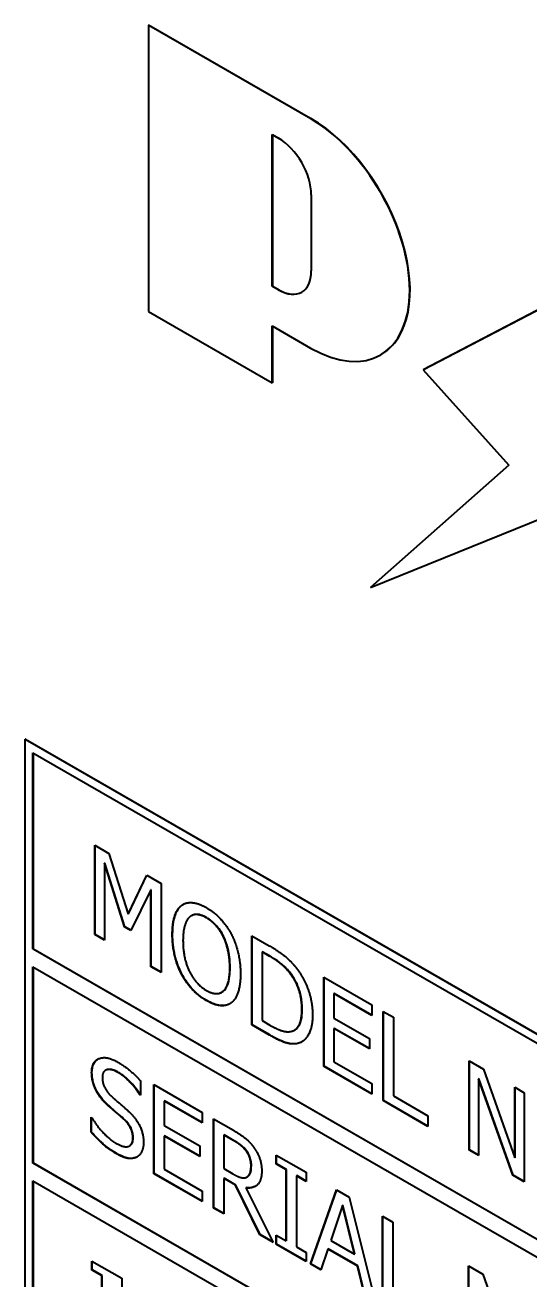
# Model space of a CAD drawing. Header units: millimetres. Extents: x 0 to 4205, y 0 to 2970.
# Drawn here: x 3753.92 to 3759.7, y 2258.33 to 2272.71 of the extents above; entities that cross this region are included whole.
import ezdxf

# ---------------------------------------------------------------- set-up
doc = ezdxf.new("R2010")
doc.units = ezdxf.units.MM
doc.header["$LTSCALE"] = 5
doc.layers.add('가시적인 것(ISO)', color=3, linetype='Continuous', lineweight=40)
doc.layers.add('가시적인 좁은 것(ISO)', color=3, linetype='Continuous', lineweight=35)

msp = doc.modelspace()

# ---------------------------------------------------------------- linework, layer by layer
at = {"layer": '가시적인 것(ISO)'}
for p, q in [((3755.3353, 2272.7072), (3755.3318, 2272.7052)), ((3755.3318, 2272.7052), (3755.3318, 2269.4259)), ((3757.1888, 2271.6358), (3755.3318, 2272.7052)), ((3755.3353, 2272.7072), (3757.1923, 2271.6379)), ((3756.75, 2269.7155), (3756.75, 2271.4539)), ((3756.75, 2271.4539), (3756.8217, 2271.4126)), ((3756.7535, 2271.4519), (3756.7535, 2269.7176)), ((3757.1976, 2270.7616), (3757.1976, 2269.8923)), ((3761.4966, 2270.3325), (3758.4783, 2268.759)), ((3758.4818, 2268.7611), (3761.5001, 2270.3346)), ((3756.7535, 2269.7176), (3756.75, 2269.7155)), ((3756.8217, 2269.6742), (3756.75, 2269.7155)), ((3756.7535, 2269.7176), (3756.8252, 2269.6762)), ((3755.3318, 2269.4259), (3756.75, 2268.6093)), ((3756.75, 2268.6093), (3756.75, 2269.2612)), ((3756.75, 2269.2612), (3757.1888, 2269.0085)), ((3756.7535, 2269.2591), (3756.7535, 2268.6113)), ((3757.9942, 2268.9317), (3757.9907, 2268.9297)), ((3758.4818, 2268.7611), (3758.4783, 2268.759)), ((3758.4783, 2268.759), (3759.4615, 2267.6659)), ((3756.7535, 2268.6113), (3756.75, 2268.6093)), ((3759.4615, 2267.6659), (3757.8751, 2266.2637)), ((3757.8751, 2266.2637), (3761.0164, 2267.5376)), ((3753.9211, 2264.5286), (3753.9176, 2264.5266)), ((3753.9176, 2264.5266), (3769.8275, 2255.3647)), ((3753.9176, 2244.9054), (3753.9176, 2264.5266)), ((3753.9211, 2264.5286), (3769.831, 2255.3667)), ((3754.006, 2262.1252), (3754.006, 2264.3735)), ((3754.006, 2264.3735), (3769.7391, 2255.3134)), ((3754.0095, 2264.3714), (3754.0095, 2262.1273)), ((3754.7178, 2262.2906), (3754.7178, 2263.3125)), ((3754.7178, 2263.3125), (3754.8782, 2263.2201)), ((3754.7213, 2262.2926), (3754.7213, 2263.3105)), ((3754.8309, 2263.1098), (3754.8274, 2263.1078)), ((3755.0559, 2262.3775), (3754.8274, 2263.1078)), ((3754.8274, 2263.1078), (3754.8274, 2262.2275)), ((3755.0594, 2262.3795), (3754.8309, 2263.1098)), ((3754.8782, 2263.2201), (3755.0988, 2262.5241)), ((3755.0988, 2262.5241), (3755.3123, 2262.9702)), ((3755.1024, 2262.5262), (3755.3143, 2262.969)), ((3755.3123, 2262.9702), (3755.4756, 2262.8761)), ((3755.3581, 2262.8022), (3755.1275, 2262.3362)), ((3755.3617, 2262.8042), (3755.3581, 2262.8022)), ((3755.3581, 2261.9218), (3755.3581, 2262.8022)), ((3755.3617, 2261.9239), (3755.3617, 2262.8042)), ((3755.4756, 2262.8761), (3755.4756, 2261.8542)), ((3755.1024, 2262.5262), (3755.0988, 2262.5241)), ((3755.7141, 2262.6261), (3755.7105, 2262.6241)), ((3755.8257, 2262.5065), (3755.8222, 2262.5045)), ((3755.0594, 2262.3795), (3755.0559, 2262.3775)), ((3755.1275, 2262.3362), (3755.0559, 2262.3775)), ((3755.1291, 2262.3394), (3755.0594, 2262.3795)), ((3754.7213, 2262.2926), (3754.7178, 2262.2906)), ((3754.8274, 2262.2275), (3754.7178, 2262.2906)), ((3754.8274, 2262.2316), (3754.7213, 2262.2926)), ((3756.5149, 2261.2557), (3756.5149, 2262.2776)), ((3756.5149, 2262.2776), (3756.7162, 2262.1617)), ((3756.5184, 2261.2577), (3756.5184, 2262.2756)), ((3754.0095, 2262.1273), (3754.006, 2262.1252)), ((3769.7391, 2253.0651), (3754.006, 2262.1252)), ((3754.0095, 2262.1273), (3769.7391, 2253.0692)), ((3756.6359, 2262.0944), (3756.6324, 2262.0924)), ((3756.6324, 2262.0924), (3756.6324, 2261.3056)), ((3756.7219, 2262.0408), (3756.6324, 2262.0924)), ((3756.7254, 2262.0429), (3756.6359, 2262.0944)), ((3754.006, 2259.6726), (3754.006, 2261.9208)), ((3754.006, 2261.9208), (3769.7391, 2252.8607)), ((3754.0095, 2261.9188), (3754.0095, 2259.6746)), ((3755.3617, 2261.9239), (3755.3581, 2261.9218)), ((3755.4756, 2261.8542), (3755.3581, 2261.9218)), ((3755.4756, 2261.8583), (3755.3617, 2261.9239)), ((3757.3393, 2260.7809), (3757.3393, 2261.8029)), ((3757.3393, 2261.8029), (3757.8923, 2261.4844)), ((3757.3429, 2260.783), (3757.3429, 2261.8008)), ((3756.1729, 2261.6317), (3756.1693, 2261.6296)), ((3757.4603, 2261.6163), (3757.4568, 2261.6143)), ((3757.8923, 2261.3635), (3757.4568, 2261.6143)), ((3757.4568, 2261.6143), (3757.4568, 2261.3344)), ((3757.8923, 2261.3676), (3757.4603, 2261.6163)), ((3757.8923, 2261.4844), (3757.8923, 2261.3635)), ((3758.0212, 2260.3883), (3758.0212, 2261.4102)), ((3758.0212, 2261.4102), (3758.1387, 2261.3425)), ((3758.0248, 2260.3903), (3758.0248, 2261.4082)), ((3756.5184, 2261.2577), (3756.5149, 2261.2557)), ((3756.7183, 2261.1385), (3756.5149, 2261.2557)), ((3756.7219, 2261.1406), (3756.5184, 2261.2577)), ((3756.6324, 2261.3056), (3756.7219, 2261.2541)), ((3757.4568, 2261.3344), (3757.8629, 2261.1005)), ((3757.4603, 2261.2155), (3757.4568, 2261.2135)), ((3757.4568, 2261.2135), (3757.4568, 2260.8342)), ((3757.8629, 2260.9796), (3757.4568, 2261.2135)), ((3757.8629, 2260.9837), (3757.4603, 2261.2155)), ((3758.1387, 2261.3425), (3758.1387, 2260.4415)), ((3757.0083, 2261.1977), (3757.0047, 2261.1957)), ((3757.8629, 2261.1005), (3757.8629, 2260.9796)), ((3757.0349, 2261.0423), (3757.0313, 2261.0403)), ((3757.3429, 2260.783), (3757.3393, 2260.7809)), ((3757.8923, 2260.4625), (3757.3393, 2260.7809)), ((3757.8923, 2260.4666), (3757.3429, 2260.783)), ((3757.4568, 2260.8342), (3757.8923, 2260.5834)), ((3759.0054, 2259.8215), (3759.0054, 2260.8434)), ((3759.0054, 2260.8434), (3759.1723, 2260.7473)), ((3759.0089, 2259.8235), (3759.0089, 2260.8414)), ((3754.8421, 2260.7359), (3754.8385, 2260.7338)), ((3759.1185, 2260.6416), (3759.115, 2260.6396)), ((3759.5061, 2259.5332), (3759.115, 2260.6396)), ((3759.115, 2260.6396), (3759.115, 2259.7584)), ((3759.5096, 2259.5352), (3759.1185, 2260.6416)), ((3759.1723, 2260.7473), (3759.5283, 2259.7332)), ((3755.2407, 2260.6129), (3755.2407, 2260.4506)), ((3755.3947, 2259.5504), (3755.3947, 2260.5723)), ((3755.3947, 2260.5723), (3755.9476, 2260.2539)), ((3755.3982, 2259.5524), (3755.3982, 2260.5703)), ((3757.8923, 2260.5834), (3757.8923, 2260.4625)), ((3759.5283, 2259.7332), (3759.5283, 2260.5423)), ((3759.5283, 2260.5423), (3759.6379, 2260.4792)), ((3759.5318, 2259.7353), (3759.5318, 2260.5403)), ((3755.2356, 2260.4576), (3755.2321, 2260.4556)), ((3755.2407, 2260.4506), (3755.2321, 2260.4556)), ((3755.2407, 2260.4547), (3755.2356, 2260.4576)), ((3755.5157, 2260.3858), (3755.5121, 2260.3837)), ((3755.9476, 2260.1329), (3755.5121, 2260.3837)), ((3755.5121, 2260.3837), (3755.5121, 2260.1038)), ((3755.9476, 2260.137), (3755.5157, 2260.3858)), ((3758.0248, 2260.3903), (3758.0212, 2260.3883)), ((3758.5334, 2260.0933), (3758.0212, 2260.3883)), ((3758.5334, 2260.0974), (3758.0248, 2260.3903)), ((3758.1387, 2260.4415), (3758.5334, 2260.2142)), ((3759.6379, 2260.4792), (3759.6379, 2259.4573)), ((3755.9476, 2260.2539), (3755.9476, 2260.1329)), ((3758.5334, 2260.2142), (3758.5334, 2260.0933)), ((3754.6741, 2260.0266), (3754.6741, 2260.1972)), ((3754.6741, 2260.1972), (3754.6827, 2260.1922)), ((3754.6776, 2260.0286), (3754.6776, 2260.1951)), ((3755.5121, 2260.1038), (3755.9183, 2259.8699)), ((3756.0765, 2260.1796), (3756.3043, 2260.0484)), ((3756.0765, 2259.1577), (3756.0765, 2260.1796)), ((3756.0801, 2259.1597), (3756.0801, 2260.1776)), ((3754.6776, 2260.0286), (3754.6741, 2260.0266)), ((3755.5157, 2259.9849), (3755.5121, 2259.9829)), ((3755.5121, 2259.9829), (3755.5121, 2259.6036)), ((3755.9183, 2259.749), (3755.5121, 2259.9829)), ((3755.9183, 2259.7531), (3755.5157, 2259.9849)), ((3756.1976, 2259.9964), (3756.194, 2259.9944)), ((3756.3108, 2259.9271), (3756.194, 2259.9944)), ((3756.194, 2259.9944), (3756.194, 2259.6101)), ((3756.3143, 2259.9292), (3756.1976, 2259.9964)), ((3755.1176, 2259.8719), (3755.114, 2259.8698)), ((3755.9183, 2259.8699), (3755.9183, 2259.749)), ((3759.0089, 2259.8235), (3759.0054, 2259.8215)), ((3759.115, 2259.7584), (3759.0054, 2259.8215)), ((3759.115, 2259.7625), (3759.0089, 2259.8235)), ((3754.0095, 2259.6746), (3754.006, 2259.6726)), ((3769.7391, 2250.6125), (3754.006, 2259.6726)), ((3754.0095, 2259.6746), (3769.7391, 2250.6165)), ((3756.7964, 2259.6607), (3756.7964, 2259.7651)), ((3756.7964, 2259.7651), (3757.1388, 2259.5679)), ((3756.7999, 2259.6628), (3756.7964, 2259.6607)), ((3756.9089, 2259.596), (3756.7964, 2259.6607)), ((3756.7999, 2259.6628), (3756.7999, 2259.763)), ((3756.9124, 2259.598), (3756.7999, 2259.6628)), ((3759.5318, 2259.7353), (3759.5283, 2259.7332)), ((3755.3982, 2259.5524), (3755.3947, 2259.5504)), ((3755.9476, 2259.2319), (3755.3947, 2259.5504)), ((3755.9476, 2259.236), (3755.3982, 2259.5524)), ((3755.5121, 2259.6036), (3755.9476, 2259.3528)), ((3756.194, 2259.6101), (3756.2972, 2259.5507)), ((3756.1976, 2259.4987), (3756.194, 2259.4967)), ((3756.3287, 2259.4191), (3756.194, 2259.4967)), ((3756.194, 2259.4967), (3756.194, 2259.09)), ((3756.3322, 2259.4211), (3756.1976, 2259.4987)), ((3756.4569, 2259.5117), (3756.4567, 2259.5116)), ((3756.4633, 2259.5153), (3756.4598, 2259.5133)), ((3756.9124, 2259.598), (3756.9089, 2259.596)), ((3756.9089, 2258.7827), (3756.9089, 2259.596)), ((3756.9124, 2258.7848), (3756.9124, 2259.598)), ((3757.0299, 2259.5304), (3757.0263, 2259.5283)), ((3757.1388, 2259.4636), (3757.0263, 2259.5283)), ((3757.0263, 2259.5283), (3757.0263, 2258.7151)), ((3757.1388, 2259.4676), (3757.0299, 2259.5304)), ((3757.1388, 2259.5679), (3757.1388, 2259.4636)), ((3759.5096, 2259.5352), (3759.5061, 2259.5332)), ((3759.6379, 2259.4573), (3759.5061, 2259.5332)), ((3759.6379, 2259.4614), (3759.5096, 2259.5352)), ((3754.006, 2257.2199), (3754.006, 2259.4682)), ((3754.006, 2259.4682), (3769.7391, 2250.4081)), ((3754.0095, 2259.4662), (3754.0095, 2257.222)), ((3755.9476, 2259.3528), (3755.9476, 2259.2319)), ((3756.3322, 2259.4211), (3756.3287, 2259.4191)), ((3756.608, 2258.8516), (3756.3287, 2259.4191)), ((3756.6116, 2258.8537), (3756.3322, 2259.4211)), ((3756.4497, 2259.3916), (3756.4461, 2259.3896)), ((3756.4461, 2259.3896), (3756.7606, 2258.7638)), ((3757.1889, 2258.5171), (3757.4869, 2259.3674)), ((3757.1925, 2258.5191), (3757.4892, 2259.3661)), ((3757.4869, 2259.3674), (3757.6316, 2259.2841)), ((3757.6316, 2259.2841), (3757.9296, 2258.0906)), ((3756.0801, 2259.1597), (3756.0765, 2259.1577)), ((3756.194, 2259.09), (3756.0765, 2259.1577)), ((3756.194, 2259.0941), (3756.0801, 2259.1597)), ((3757.5564, 2259.1883), (3757.4203, 2258.7855)), ((3757.5599, 2259.1903), (3757.5564, 2259.1883)), ((3757.6932, 2258.6284), (3757.5564, 2259.1883)), ((3757.6967, 2258.6304), (3757.5599, 2259.1903)), ((3758.0134, 2258.0423), (3758.0134, 2259.0643)), ((3758.0134, 2259.0643), (3758.1308, 2258.9966)), ((3758.0169, 2258.0444), (3758.0169, 2259.0622)), ((3758.1308, 2258.9966), (3758.1308, 2258.0956)), ((3756.6116, 2258.8537), (3756.608, 2258.8516)), ((3756.7606, 2258.7638), (3756.608, 2258.8516)), ((3756.7577, 2258.7695), (3756.6116, 2258.8537)), ((3756.7964, 2258.7431), (3756.7964, 2258.8475)), ((3756.7964, 2258.8475), (3756.9089, 2258.7827)), ((3756.7999, 2258.7452), (3756.7999, 2258.8454)), ((3756.9124, 2258.7848), (3756.9089, 2258.7827)), ((3757.4203, 2258.7855), (3757.6932, 2258.6284)), ((3756.7999, 2258.7452), (3756.7964, 2258.7431)), ((3757.1388, 2258.546), (3756.7964, 2258.7431)), ((3757.1388, 2258.55), (3756.7999, 2258.7452)), ((3757.0263, 2258.7151), (3757.1388, 2258.6503)), ((3757.1388, 2258.6503), (3757.1388, 2258.546)), ((3757.388, 2258.6881), (3757.3078, 2258.4486)), ((3757.3916, 2258.6902), (3757.388, 2258.6881)), ((3757.7254, 2258.4939), (3757.388, 2258.6881)), ((3757.7289, 2258.4959), (3757.3916, 2258.6902)), ((3757.6967, 2258.6304), (3757.6932, 2258.6284)), ((3754.6834, 2258.4464), (3754.6834, 2258.5508)), ((3754.6834, 2258.5508), (3755.0258, 2258.3536)), ((3754.6869, 2258.4485), (3754.6869, 2258.5487)), ((3757.1925, 2258.5191), (3757.1889, 2258.5171)), ((3757.3078, 2258.4486), (3757.1889, 2258.5171)), ((3757.309, 2258.452), (3757.1925, 2258.5191)), ((3757.7289, 2258.4959), (3757.7254, 2258.4939)), ((3757.8056, 2258.162), (3757.7254, 2258.4939)), ((3757.8092, 2258.164), (3757.7289, 2258.4959)), ((3758.9975, 2257.4756), (3758.9975, 2258.4975)), ((3758.9975, 2258.4975), (3759.1644, 2258.4014)), ((3759.0011, 2257.4776), (3759.0011, 2258.4955)), ((3754.6869, 2258.4485), (3754.6834, 2258.4464)), ((3754.7958, 2258.3817), (3754.6834, 2258.4464)), ((3754.7994, 2258.3837), (3754.6869, 2258.4485)), ((3754.7994, 2258.3837), (3754.7958, 2258.3817)), ((3754.7958, 2257.5684), (3754.7958, 2258.3817)), ((3754.7994, 2257.5705), (3754.7994, 2258.3837)), ((3755.0258, 2258.3536), (3755.0258, 2258.2493)), ((3759.1644, 2258.4014), (3759.5204, 2257.3873))]:
    msp.add_line(p, q, dxfattribs=at)
for centre, major_axis, start_param, end_param in [((3757.1888, 2270.3221), (0.8019, -1.3925), 5.4997209, 8.6413135), ((3757.1923, 2270.3242), (0.8019, -1.3925), 0, 2.3581282), ((3756.8217, 2270.978), (0.2653, -0.4607), 0.7873319, 2.3581282), ((3756.8217, 2270.1088), (0.2653, -0.4607), 5.4997209, 7.0705172), ((3756.8252, 2270.1108), (0.2653, -0.4607), 5.4997209, 6.2765472)]:
    msp.add_ellipse(centre, major_axis=major_axis, ratio=0.5780931, start_param=start_param, end_param=end_param, dxfattribs=at)
for points, degree in [([(3755.7105, 2262.6241), (3755.7621, 2262.6623), (3755.9061, 2262.6498), (3755.9949, 2262.5986)], 2), ([(3755.6045, 2262.2909), (3755.6045, 2262.4193), (3755.6597, 2262.583), (3755.7105, 2262.6241)], 2), ([(3755.7141, 2262.6261), (3755.7187, 2262.6295), (3755.7235, 2262.6327), (3755.7284, 2262.6356)], 3), ([(3755.9956, 2262.4806), (3755.9319, 2262.5173), (3755.8359, 2262.5212), (3755.7993, 2262.4876)], 2), ([(3755.9949, 2262.5986), (3756.0851, 2262.5466), (3756.2298, 2262.3904), (3756.28, 2262.2961)], 2), ([(3755.7993, 2262.4876), (3755.7643, 2262.4557), (3755.727, 2262.3198), (3755.727, 2262.2204)], 2), ([(3756.1912, 2262.262), (3756.1561, 2262.3352), (3756.0572, 2262.4451), (3755.9956, 2262.4806)], 2), ([(3755.7098, 2261.8369), (3755.659, 2261.9341), (3755.6045, 2262.165), (3755.6045, 2262.2909)], 2), ([(3755.727, 2262.2204), (3755.727, 2262.0191), (3755.8731, 2261.7213), (3755.9956, 2261.6508)], 2), ([(3756.2635, 2261.9114), (3756.2635, 2262.0125), (3756.2255, 2262.1908), (3756.1912, 2262.262)], 2), ([(3756.28, 2262.2961), (3756.3301, 2262.1994), (3756.386, 2261.9684), (3756.386, 2261.8409)], 2), ([(3756.7162, 2262.1617), (3756.8408, 2262.0899), (3756.9826, 2261.9652), (3757.0328, 2261.8982)], 2), ([(3756.9554, 2261.8451), (3756.9081, 2261.9046), (3756.8014, 2261.995), (3756.7219, 2262.0408)], 2), ([(3755.9949, 2261.5336), (3755.9054, 2261.5852), (3755.7621, 2261.7381), (3755.7098, 2261.8369)], 2), ([(3755.9956, 2261.6508), (3756.1181, 2261.5803), (3756.2635, 2261.7102), (3756.2635, 2261.9114)], 2), ([(3756.386, 2261.8409), (3756.386, 2261.7167), (3756.3315, 2261.5468), (3756.28, 2261.5086)], 2), ([(3757.0894, 2261.4367), (3757.0894, 2261.5543), (3757.022, 2261.7595), (3756.9554, 2261.8451)], 2), ([(3757.0328, 2261.8982), (3757.118, 2261.7837), (3757.2118, 2261.5136), (3757.2118, 2261.3645)], 2), ([(3756.28, 2261.5086), (3756.2255, 2261.4687), (3756.0816, 2261.4837), (3755.9949, 2261.5336)], 2), ([(3756.9662, 2261.1813), (3757.0278, 2261.1939), (3757.0894, 2261.3174), (3757.0894, 2261.4367)], 2), ([(3757.2118, 2261.3645), (3757.2118, 2261.2245), (3757.1137, 2261.0558), (3757.0313, 2261.0403)], 2), ([(3756.7219, 2261.2541), (3756.8, 2261.2091), (3756.9182, 2261.17), (3756.9662, 2261.1813)], 2), ([(3757.0313, 2261.0403), (3756.964, 2261.0302), (3756.8258, 2261.0767), (3756.7183, 2261.1385)], 2), ([(3757.0885, 2261.0616), (3757.0721, 2261.0525), (3757.0543, 2261.046), (3757.0349, 2261.0423)], 3), ([(3754.6805, 2260.7094), (3754.6805, 2260.8336), (3754.8481, 2260.9052), (3754.9778, 2260.8306)], 2), ([(3754.9778, 2260.8306), (3755.0523, 2260.7877), (3755.1841, 2260.6778), (3755.2407, 2260.6129)], 2), ([(3754.7378, 2260.4917), (3754.7106, 2260.5414), (3754.6805, 2260.6498), (3754.6805, 2260.7094)], 2), ([(3754.9857, 2260.7084), (3754.904, 2260.7555), (3754.803, 2260.725), (3754.803, 2260.653)], 2), ([(3754.803, 2260.653), (3754.803, 2260.5884), (3754.8625, 2260.4771), (3754.9183, 2260.4275)], 2), ([(3755.2321, 2260.4556), (3755.1898, 2260.5246), (3755.058, 2260.6668), (3754.9857, 2260.7084)], 2), ([(3754.884, 2260.3173), (3754.8381, 2260.3578), (3754.7658, 2260.4417), (3754.7378, 2260.4917)], 2), ([(3754.9183, 2260.4275), (3754.9556, 2260.3945), (3755.0637, 2260.3024), (3755.0995, 2260.2694)], 2), ([(3755.0437, 2260.179), (3755.0029, 2260.2157), (3754.9348, 2260.2731), (3754.884, 2260.3173)], 2), ([(3755.0995, 2260.2694), (3755.1905, 2260.1847), (3755.275, 2260.006), (3755.275, 2259.9107)], 2), ([(3754.6827, 2260.1922), (3754.7407, 2260.0959), (3754.8875, 2259.9418), (3754.9556, 2259.9026)], 2), ([(3755.1526, 2259.9597), (3755.1526, 2260.021), (3755.1003, 2260.1273), (3755.0437, 2260.179)], 2), ([(3754.9642, 2259.78), (3754.8682, 2259.8353), (3754.7335, 2259.9592), (3754.6741, 2260.0266)], 2), ([(3754.9556, 2259.9026), (3755.053, 2259.8465), (3755.1526, 2259.8827), (3755.1526, 2259.9597)], 2), ([(3756.3043, 2260.0484), (3756.3802, 2260.0047), (3756.4827, 2259.9267), (3756.5292, 2259.8651)], 2), ([(3756.4512, 2259.8115), (3756.4261, 2259.845), (3756.3595, 2259.8991), (3756.3108, 2259.9271)], 2), ([(3755.1948, 2259.74), (3755.1526, 2259.7196), (3755.0451, 2259.7334), (3754.9642, 2259.78)], 2), ([(3755.275, 2259.9107), (3755.275, 2259.8503), (3755.2328, 2259.7587), (3755.1948, 2259.74)], 2), ([(3756.507, 2259.6435), (3756.507, 2259.6882), (3756.4798, 2259.7726), (3756.4512, 2259.8115)], 2), ([(3756.5292, 2259.8651), (3756.5758, 2259.8035), (3756.6295, 2259.6641), (3756.6295, 2259.5837)], 2), ([(3755.2029, 2259.7444), (3755.2014, 2259.7436), (3755.1999, 2259.7428), (3755.1983, 2259.742)], 3), ([(3756.4569, 2259.5117), (3756.4827, 2259.525), (3756.507, 2259.5905), (3756.507, 2259.6435)], 2), ([(3756.2972, 2259.5507), (3756.348, 2259.5214), (3756.429, 2259.4955), (3756.4569, 2259.5117)], 2), ([(3756.6295, 2259.5837), (3756.6295, 2259.4719), (3756.5307, 2259.3773), (3756.4461, 2259.3896)], 2)]:
    msp.add_open_spline(points, degree=degree, dxfattribs=at)
for points, knots in [([(3755.6081, 2262.2929), (3755.6081, 2262.4111), (3755.6256, 2262.4762), (3755.6565, 2262.5604), (3755.6807, 2262.5992), (3755.7141, 2262.6261)], [-0.079279059, -0.079279059, -0.079279059, -0.079279059, -0.044118552, -0.044118552, 0, 0, 0, 0]), ([(3755.9991, 2262.4826), (3755.9759, 2262.496), (3755.9525, 2262.5069), (3755.9035, 2262.5216), (3755.8844, 2262.5221), (3755.8545, 2262.5194), (3755.8393, 2262.5144), (3755.8257, 2262.5065)], [-0.050133543, -0.050133543, -0.050133543, -0.050133543, -0.039150954, -0.039150954, -0.026352674, -0.026352674, -0.009844801, -0.009844801, -0.009844801, -0.009844801]), ([(3756.1947, 2262.264), (3756.1823, 2262.2898), (3756.1683, 2262.3146), (3756.1366, 2262.3614), (3756.1197, 2262.3824), (3756.0689, 2262.436), (3756.0343, 2262.4624), (3755.9991, 2262.4826)], [-0.063923442, -0.063923442, -0.063923442, -0.063923442, -0.04668159, -0.04668159, -0.029847599, -0.029847599, 0, 0, 0, 0]), ([(3755.7134, 2261.8389), (3755.6959, 2261.8723), (3755.681, 2261.9063), (3755.6547, 2261.9779), (3755.6439, 2262.015), (3755.6155, 2262.1355), (3755.6081, 2262.217), (3755.6081, 2262.2929)], [-0.10254814, -0.10254814, -0.10254814, -0.10254814, -0.08007789, -0.08007789, -0.05577118, -0.05577118, 0, 0, 0, 0]), ([(3756.267, 2261.9135), (3756.267, 2261.9975), (3756.2572, 2262.0695), (3756.2302, 2262.177), (3756.2153, 2262.2213), (3756.1947, 2262.264)], [-0.071298846, -0.071298846, -0.071298846, -0.071298846, -0.028600089, -0.028600089, 0, 0, 0, 0]), ([(3756.959, 2261.8471), (3756.9275, 2261.8868), (3756.8939, 2261.9217), (3756.8365, 2261.9703), (3756.796, 2262.0022), (3756.7254, 2262.0429)], [-0.15764581, -0.15764581, -0.15764581, -0.15764581, -0.05990397, -0.05990397, 0, 0, 0, 0]), ([(3755.9984, 2261.5356), (3755.9667, 2261.5539), (3755.9351, 2261.5754), (3755.8752, 2261.6247), (3755.8474, 2261.6515), (3755.7795, 2261.7289), (3755.7438, 2261.7814), (3755.7134, 2261.8389)], [-0.090934464, -0.090934464, -0.090934464, -0.090934464, -0.064114016, -0.064114016, -0.039087306, -0.039087306, 0, 0, 0, 0]), ([(3756.1729, 2261.6317), (3756.176, 2261.6335), (3756.179, 2261.6354), (3756.2106, 2261.6575), (3756.2283, 2261.6876), (3756.2604, 2261.7731), (3756.267, 2261.8434), (3756.267, 2261.9135)], [-0.08391735, -0.08391735, -0.08391735, -0.08391735, -0.080856809, -0.080856809, -0.051455738, -0.051455738, 0, 0, 0, 0]), ([(3757.0929, 2261.4387), (3757.0929, 2261.4864), (3757.0887, 2261.5373), (3757.0684, 2261.6343), (3757.0541, 2261.6798), (3757.0133, 2261.7686), (3756.9883, 2261.8094), (3756.959, 2261.8471)], [-0.094129678, -0.094129678, -0.094129678, -0.094129678, -0.059150701, -0.059150701, -0.029242997, -0.029242997, 0, 0, 0, 0]), ([(3756.2652, 2261.4988), (3756.2526, 2261.4918), (3756.2391, 2261.4863), (3756.1967, 2261.4754), (3756.1719, 2261.4767), (3756.1065, 2261.4835), (3756.053, 2261.5042), (3755.9984, 2261.5356)], [-0.066860539, -0.066860539, -0.066860539, -0.066860539, -0.059883707, -0.059883707, -0.046328606, -0.046328606, 0, 0, 0, 0]), ([(3757.0083, 2261.1977), (3757.0146, 2261.2014), (3757.0206, 2261.2056), (3757.0467, 2261.2279), (3757.0586, 2261.2495), (3757.0864, 2261.312), (3757.0929, 2261.3755), (3757.0929, 2261.4387)], [-0.066473904, -0.066473904, -0.066473904, -0.066473904, -0.062090303, -0.062090303, -0.046389425, -0.046389425, 0, 0, 0, 0]), ([(3757.0349, 2261.0423), (3756.9726, 2261.033), (3756.9233, 2261.0471), (3756.8433, 2261.074), (3756.7777, 2261.1084), (3756.7219, 2261.1406)], [-0.068800727, -0.068800727, -0.068800727, -0.068800727, -0.04741805, -0.04741805, 0, 0, 0, 0]), ([(3754.6841, 2260.7114), (3754.6841, 2260.7476), (3754.6894, 2260.7797), (3754.7131, 2260.8319), (3754.7302, 2260.8505), (3754.7515, 2260.8632)], [-0.163158573, -0.163158573, -0.163158573, -0.163158573, -0.120749933, -0.120749933, -0.079581522, -0.079581522, -0.079581522, -0.079581522]), ([(3754.7414, 2260.4938), (3754.7169, 2260.5385), (3754.7051, 2260.5759), (3754.6881, 2260.6373), (3754.6841, 2260.6758), (3754.6841, 2260.7114)], [-0.040510484, -0.040510484, -0.040510484, -0.040510484, -0.026167112, -0.026167112, 0, 0, 0, 0]), ([(3754.9892, 2260.7105), (3754.9703, 2260.7213), (3754.9513, 2260.7305), (3754.9163, 2260.7424), (3754.9002, 2260.7458), (3754.867, 2260.7462), (3754.8527, 2260.742), (3754.8421, 2260.7359)], [-0.062581835, -0.062581835, -0.062581835, -0.062581835, -0.050809982, -0.050809982, -0.040285786, -0.040285786, -0.027771328, -0.027771328, -0.027771328, -0.027771328]), ([(3755.2356, 2260.4576), (3755.1968, 2260.521), (3755.1505, 2260.5733), (3755.0801, 2260.6479), (3755.0355, 2260.6838), (3754.9892, 2260.7105)], [-0.064784891, -0.064784891, -0.064784891, -0.064784891, -0.039316189, -0.039316189, 0, 0, 0, 0]), ([(3754.8875, 2260.3194), (3754.844, 2260.3578), (3754.8177, 2260.3877), (3754.7814, 2260.4297), (3754.76, 2260.4604), (3754.7414, 2260.4938)], [-0.034501798, -0.034501798, -0.034501798, -0.034501798, -0.022925279, -0.022925279, 0, 0, 0, 0]), ([(3755.0472, 2260.181), (3755.0224, 2260.2033), (3754.9975, 2260.2253), (3754.9454, 2260.2692), (3754.9142, 2260.2962), (3754.8875, 2260.3194)], [-0.045096747, -0.045096747, -0.045096747, -0.045096747, -0.023365634, -0.023365634, 0, 0, 0, 0]), ([(3755.1561, 2259.9618), (3755.1561, 2259.9775), (3755.1548, 2259.994), (3755.1488, 2260.0264), (3755.1444, 2260.042), (3755.131, 2260.0757), (3755.1214, 2260.0939), (3755.0903, 2260.1386), (3755.0687, 2260.1614), (3755.0472, 2260.181)], [-0.058372552, -0.058372552, -0.058372552, -0.058372552, -0.044918591, -0.044918591, -0.032863766, -0.032863766, -0.018945176, -0.018945176, 0, 0, 0, 0]), ([(3754.9677, 2259.7821), (3754.8739, 2259.8361), (3754.8235, 2259.8817), (3754.7609, 2259.9393), (3754.7185, 2259.9823), (3754.6776, 2260.0286)], [-0.055431607, -0.055431607, -0.055431607, -0.055431607, -0.038489951, -0.038489951, 0, 0, 0, 0]), ([(3755.1176, 2259.8719), (3755.118, 2259.8721), (3755.1184, 2259.8723), (3755.1304, 2259.8796), (3755.1395, 2259.89), (3755.1531, 2259.9201), (3755.1561, 2259.9399), (3755.1561, 2259.9618)], [-0.030627459, -0.030627459, -0.030627459, -0.030627459, -0.030130149, -0.030130149, -0.016062996, -0.016062996, 0, 0, 0, 0]), ([(3756.4547, 2259.8135), (3756.437, 2259.8372), (3756.4171, 2259.8572), (3756.3814, 2259.8862), (3756.3566, 2259.9048), (3756.3143, 2259.9292)], [-0.085678666, -0.085678666, -0.085678666, -0.085678666, -0.035846928, -0.035846928, 0, 0, 0, 0]), ([(3755.1983, 2259.742), (3755.1583, 2259.7227), (3755.1203, 2259.7262), (3755.0625, 2259.7337), (3755.0154, 2259.7546), (3754.9677, 2259.7821)], [-0.058678983, -0.058678983, -0.058678983, -0.058678983, -0.040435062, -0.040435062, 0, 0, 0, 0]), ([(3756.5106, 2259.6456), (3756.5106, 2259.6633), (3756.509, 2259.682), (3756.5018, 2259.7179), (3756.4966, 2259.7361), (3756.4795, 2259.776), (3756.4681, 2259.7954), (3756.4547, 2259.8135)], [-0.041401278, -0.041401278, -0.041401278, -0.041401278, -0.026401168, -0.026401168, -0.013710485, -0.013710485, 0, 0, 0, 0]), ([(3756.4633, 2259.5153), (3756.4706, 2259.5196), (3756.4772, 2259.5251), (3756.4893, 2259.5398), (3756.4944, 2259.5491), (3756.5048, 2259.5771), (3756.5106, 2259.6033), (3756.5106, 2259.6456)], [-0.067052833, -0.067052833, -0.067052833, -0.067052833, -0.050253973, -0.050253973, -0.03103761, -0.03103761, 0, 0, 0, 0]), ([(3756.5565, 2259.4066), (3756.5549, 2259.4057), (3756.5533, 2259.4049), (3756.5221, 2259.3893), (3756.4875, 2259.3861), (3756.4497, 2259.3916)], [-0.036114547, -0.036114547, -0.036114547, -0.036114547, -0.03422864, -0.03422864, 0, 0, 0, 0])]:
    msp.add_open_spline(points, degree=3, knots=knots, dxfattribs=at)
at = {"layer": '가시적인 좁은 것(ISO)'}
for p, q in [((3757.1923, 2271.6379), (3757.1888, 2271.6358)), ((3756.8252, 2269.6762), (3756.8217, 2269.6742)), ((3755.9991, 2262.4826), (3755.9956, 2262.4806)), ((3755.6081, 2262.2929), (3755.6045, 2262.2909)), ((3756.1947, 2262.264), (3756.1912, 2262.262)), ((3756.7254, 2262.0429), (3756.7219, 2262.0408)), ((3755.7134, 2261.8389), (3755.7098, 2261.8369)), ((3756.267, 2261.9135), (3756.2635, 2261.9114)), ((3756.959, 2261.8471), (3756.9554, 2261.8451)), ((3755.9984, 2261.5356), (3755.9949, 2261.5336)), ((3757.0929, 2261.4387), (3757.0894, 2261.4367)), ((3756.7219, 2261.1406), (3756.7183, 2261.1385)), ((3754.6841, 2260.7114), (3754.6805, 2260.7094)), ((3754.9892, 2260.7105), (3754.9857, 2260.7084)), ((3754.7414, 2260.4938), (3754.7378, 2260.4917)), ((3754.8875, 2260.3194), (3754.884, 2260.3173)), ((3755.0472, 2260.181), (3755.0437, 2260.179)), ((3755.1561, 2259.9618), (3755.1526, 2259.9597)), ((3756.3143, 2259.9292), (3756.3108, 2259.9271)), ((3754.9677, 2259.7821), (3754.9642, 2259.78)), ((3756.4547, 2259.8135), (3756.4512, 2259.8115)), ((3755.1983, 2259.742), (3755.1948, 2259.74)), ((3756.5106, 2259.6456), (3756.507, 2259.6435))]:
    msp.add_line(p, q, dxfattribs=at)

doc.saveas('drawing.dxf')
